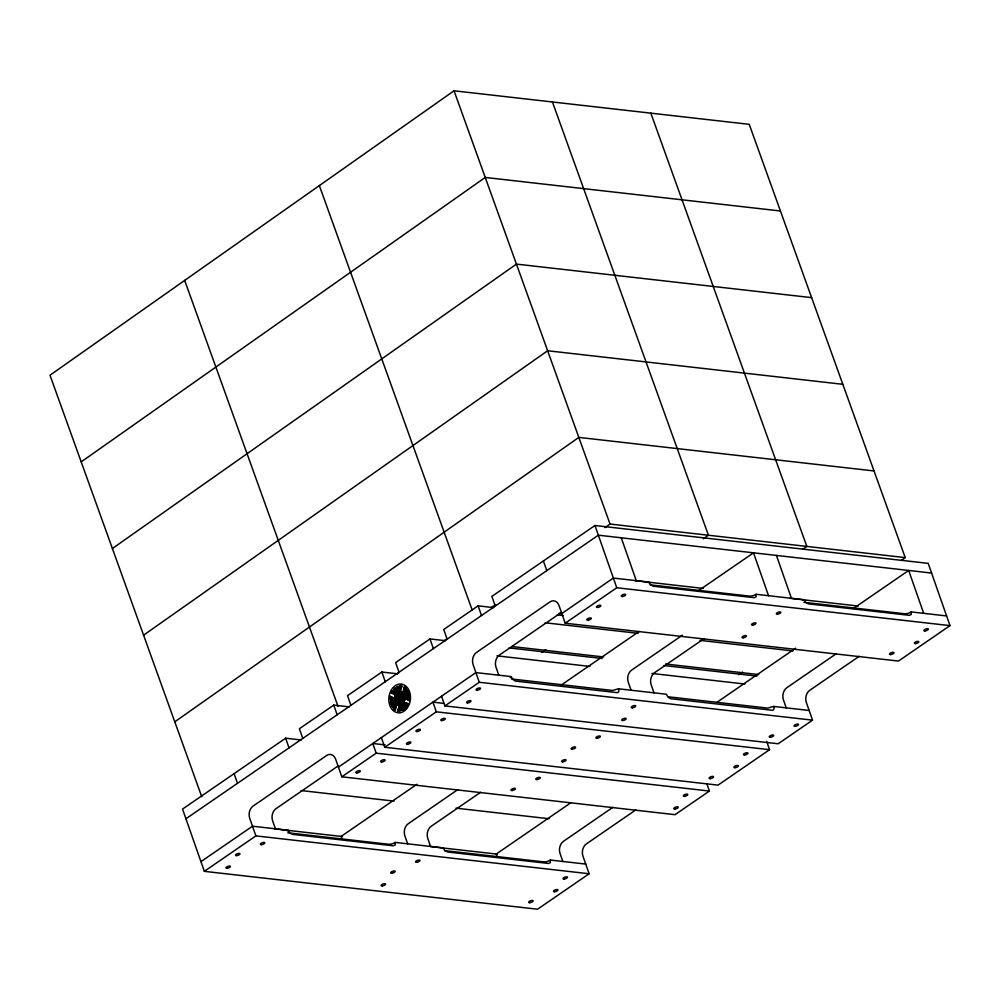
<?xml version="1.0" encoding="UTF-8"?>
<svg xmlns="http://www.w3.org/2000/svg" width="1000" height="1000" viewBox="0 0 1000 1000"><rect width="100%" height="100%" fill="white"/><g stroke="black" fill="none" stroke-linecap="round" stroke-linejoin="round"><path stroke-width="1.5" d="M393.2 705.9A1.575 1.175 -83.5 0 1 392.525 705.1L392.188 705.062A1.575 1.175 -83.5 0 0 392.863 705.863L393.4 704.812L392.35 704.575M398.775 694.55L399.275 695.987L399.25 694.225L400.525 693.35L401.225 694.137L399.175 694.038L399.2 692.725A16.562 12.35 -83.5 0 1 400.438 687.613L401.138 686.55L400.775 687.65A16.562 12.35 -83.5 0 0 399.538 692.763L399.513 694.075M399.675 702.887L400.2 702.062A1.775 1.325 -83.5 0 0 399.925 701.325L399.175 701.45L400.438 704.163A16.562 12.35 -83.5 0 1 399.188 709.275L399.225 710.3A3.725 2.775 -83.5 0 0 400.538 709.375L400.637 705.575A2.487 1.863 -83.5 0 1 402.663 703.162M406.425 690.975A1.575 1.175 -83.5 0 1 407.1 691.787L407.438 691.825A1.575 1.175 -83.5 0 0 406.763 691.012L406.225 692.075L407.287 692.3M393.963 701.912C392.887 699.362 393.888 703.575 393.462 700.938M405.662 694.963C406.737 697.525 405.737 693.312 406.163 695.95M400.538 709.375L400.2 709.338A3.725 2.775 -83.5 0 1 398.888 710.263L398.85 709.237A16.562 12.35 -83.5 0 0 400.1 704.125L400.112 702.812L399.45 704.087A15.575 11.612 -83.5 0 1 397.55 710.55L399.05 711.225A4.575 3.413 -83.5 0 0 400.438 710.525L401.388 710.225A2.487 1.85 -83.5 0 0 402.825 710.062L404.275 708.962A2.525 1.875 -83.5 0 0 405.513 707.862M399.175 694.038L399.85 692.75A15.575 11.612 -83.5 0 1 401.737 686.3L401.15 685.6M400.45 702.85L399.787 704.125A15.575 11.612 -83.5 0 1 397.887 710.588L397.9 711.2M395.725 698.575A15.575 11.612 -83.5 0 1 391.375 696.787L390.3 696.312L390.087 697.275A4.588 3.413 -83.5 0 0 390.913 700.525L390.688 701.087A2.487 1.85 -83.5 0 0 390.725 702.987L391.45 704.85A2.525 1.875 -83.5 0 0 392.2 706.425A2.5 1.863 -83.5 0 0 393.113 706.812L393.6 707.7A4.625 3.45 -83.5 0 0 394.35 709.287L395.525 710.05M390.925 702.412A2.487 1.85 -83.5 0 0 391.062 703.025L391.788 704.887A2.525 1.875 -83.5 0 0 392.537 706.462A2.5 1.863 -83.5 0 0 393.45 706.85M403.9 698.312A15.575 11.612 -83.5 0 1 408.25 700.088L408.988 700.537L409.2 699.575A4.588 3.413 -83.5 0 0 408.375 696.312L408.6 695.763A2.487 1.85 -83.5 0 0 408.575 693.863L407.837 692A2.525 1.875 -83.5 0 0 407.088 690.425A2.5 1.863 -83.5 0 0 406.175 690.025L406.025 689.188A4.625 3.45 -83.5 0 0 405.288 687.6L404.263 686.725L403.975 687.85A15.65 11.675 -83.5 0 1 402.325 693.75L400.85 695.888L403.462 693.625A16.5 12.3 -83.5 0 0 404.625 689.912L405.15 688.275A3.837 2.862 -83.5 0 1 405.812 689.85L403.7 694.562A2.487 1.863 -83.5 0 0 405.387 697.113M409.538 698.85A4.588 3.413 -83.5 0 0 408.713 696.35L408.938 695.8A2.487 1.85 -83.5 0 0 408.913 693.9L408.175 692.038A2.525 1.875 -83.5 0 0 407.425 690.462A2.5 1.863 -83.5 0 0 406.512 690.062L406.175 690.025M392.113 704.463L393.375 705.95M400.513 696.725L400.125 697.763L400.175 696.688L401.938 695.738L400.175 696.688M398.113 705.212L396.587 704.438C396.8 703.925 400.375 703.75 397.413 703.088A15.65 11.675 -83.5 0 0 395.65 709.038M393.713 704.8C394.663 707.55 394.475 702.4 394.025 705.85M405.913 692.087C404.975 689.338 405.15 694.488 405.6 691.038M400.763 698.637L401.613 699.6M402.625 698.525L401.4 698.6L400.6 696.388M401.737 698.637L400.938 696.425L399.487 696.825L399.363 696.162L400.438 696.45C398.05 697.113 401.362 701.062 401.613 700.138M397.837 711.213L398.75 711.263A4.575 3.413 -83.5 0 0 400.1 710.487L401.05 710.188A2.487 1.85 -83.5 0 0 402.488 710.025L403.9 708.988A2.525 1.875 -83.5 0 0 405.175 707.825L405.863 706.6A4.55 3.388 -83.5 0 0 406.512 706.363A4.65 3.462 -83.5 0 0 408.137 704.65L408.413 703.637L407.312 703.487A15.65 11.675 -83.5 0 1 402.975 701.675L401.05 699.15L399.312 701.112L400.588 700.475C403.312 700.775 400.688 702.825 401.587 700.725M401.15 700.088L401.7 701.45L400.312 701.05L400.925 700.512L400.387 701.275L401.488 701.312L401.475 700.362M395.7 687.962A2.525 1.875 -83.5 0 0 394.462 689.062L393.675 690.288A4.55 3.388 -83.5 0 0 393.113 690.525A4.65 3.462 -83.5 0 0 391.488 692.237L391.225 693.25L392.312 693.4A15.65 11.675 -83.5 0 1 396.65 695.2L399.338 694.425L396.8 695.662C395.188 693.238 394.75 700.35 395.462 697.45M404.275 698.587L403.975 702.1L405.25 698.763L404.275 698.587L405.25 698.763M404.613 698.625L403.4 701.737M409.538 699.613L409.4 700.5M395.363 698.3L394.375 698.125L395.325 694.75L396.238 695.163L395.637 696.663M404.913 698.725L403.975 702.1M394.8 704.675L393.825 705.738M405.163 692.25L405.938 691.075M394.675 690.088L395.637 690.113L395.938 688.812L395.15 688.925A1.575 1.175 -83.5 0 0 394.5 689.875L394.837 689.912A1.575 1.175 -83.5 0 1 395.487 688.962L395.938 688.812M405.175 706.762L403.988 706.775L403.688 708.062L404.475 707.962A1.575 1.175 -83.5 0 0 405.138 707.013L404.8 706.963A1.575 1.175 -83.5 0 1 404.137 707.925L403.688 708.062M404.95 706.787L404.025 708.1M396.725 690.275C395.363 687.062 398.188 691.612 397.238 689.262M400.075 692.237C401 690.1 399.475 693.162 401.05 692.362M399.062 705.475C399.363 703.312 399.988 706.275 398.438 705.387M402.45 706.462L403.237 706.65L403 708.012C400.788 707.5 403.975 705.562 402.05 707.588M402.9 706.612L403.675 706.737L403 708.012M396.375 692.55L396.712 692.588A1.6 1.188 -83.5 0 0 397.975 692.688L398.675 691.25L397.638 692.65A1.6 1.188 -83.5 0 1 396.425 692.613L397.675 691.55M401.812 705.413L400.962 705.625L401.65 704.188A1.6 1.188 -83.5 0 1 402.863 704.237L401.95 705.325M401.3 705.662L401.987 704.225A1.6 1.188 -83.5 0 1 403.2 704.275L403.25 704.325M398.038 702.788C396.562 702.237 398.612 703.25 398.375 703.512M406.55 697.425L405.05 697.075A2.487 1.863 -83.5 0 1 403.363 694.525L405.475 689.812A3.837 2.862 -83.5 0 0 404.812 688.238L404.288 689.875A16.5 12.3 -83.5 0 1 403.125 693.587L400.85 695.888M393.762 690.275L394.125 689.025A2.525 1.875 -83.5 0 1 395.363 687.925L396.062 687.938M405.75 707.262L405.95 706.587M392.587 702.25C395.925 705.037 390.3 700.863 393.5 703.95M407.05 694.638C403.575 692.075 409.538 695.688 406.125 692.938M392.925 703.787L392.912 702.288M406.7 693.088L406.712 694.6M393.812 703.925C395.513 701.838 393.438 705.013 394.787 703.775M394.15 703.962L394.35 703.012M405.288 693.875L405.412 693.037M397.7 702.75L397.863 704.038M394.125 700.65L395.5 701.525A1.6 1.188 -83.5 0 1 395.387 703.15L394.125 700.65L395.163 701.488A1.6 1.188 -83.5 0 1 395.05 703.112L394.475 702.288M404.288 693.662L405.5 696.225L404.237 693.737A1.6 1.188 -83.5 0 0 404.125 695.362L405.45 696.237M391.625 703.075L392.038 701.825L391.312 701.338A1.638 1.212 -83.5 0 0 391.312 702.575C392.013 704.212 392.962 700.95 391.388 701.162M407.663 693.763L407.25 695.025L408.325 695.55A1.638 1.212 -83.5 0 0 408.312 694.312L407.975 694.275A1.638 1.212 -83.5 0 1 407.987 695.512L407.9 695.688M408 693.8L408.237 695.725M395.6 688.775L395.637 690.113M403.062 699.513C403.413 702.638 400.475 698.263 403.85 699.488C402.788 697.775 402.75 702.975 402.575 699.35C407.375 702.025 397.2 693.462 401.85 698.562L403.95 697.125L402.438 696.25M396.625 688.863L395.95 690.138M397.45 690.625C399.288 688.3 397.125 692.537 398.1 689.775M401.525 707.113C403.4 705.8 399.75 707.463 402.175 706.25M398.638 689.65L398.612 688.15M400.662 707.188C401.025 710.738 400.775 705.8 401.512 707.913M401 707.225L401.025 708.737M396.587 704.438L397.238 703.688M402.388 693.2C403.512 691.325 402.55 694.388 401.287 692.5M390.812 696.338L390.425 697.312A4.588 3.413 -83.5 0 0 391.25 700.562L391.025 701.125A2.487 1.85 -83.5 0 0 390.913 701.762M397.55 691.513L396.763 692.65M402.075 705.375L402.912 704.287M396.775 702.675L396.5 703.3A16.5 12.3 -83.5 0 0 395.337 707.013C393.587 711.175 395.087 703.863 396.262 702.362A2.487 1.863 -83.5 0 0 395.838 700.588M395.65 694.788L394.375 698.125M391.725 701.2L391.65 701.375A1.638 1.212 -83.5 0 0 391.65 702.613L391.962 703.112M403.263 696.375C402.188 692.925 403.237 698.8 401 698.875L400.462 698.112M402.775 700.275L402.375 699.638L403.162 699.75L402.463 699.95M397.938 688.538C398 686.5 398.738 689.188 397.113 688.2M402.612 708.812L401.7 708.337L401.275 709.35A1.638 1.212 -83.5 0 0 402.212 709.25L402.55 709.287A1.638 1.212 -83.5 0 1 401.613 709.388L401.15 709.25M402.038 708.388L401.488 709.287M395.725 687.9L397.15 686.862A2.487 1.85 -83.5 0 1 398.575 686.7L399.538 686.388A4.575 3.413 -83.5 0 1 400.913 685.7L401.488 685.638M398.125 688.962L398.95 688.188M401.175 707.875L400.688 708.688M393.525 692.8A16.5 12.3 -83.5 0 1 396.238 694.1L397.788 695.25L396.575 694.137A16.5 12.3 -83.5 0 0 393.862 692.837L392.663 692.25A3.837 2.862 -83.5 0 1 393.888 691.263L395.312 692.788M402.55 701.175L401.838 701.625L403.05 702.738A16.5 12.3 -83.5 0 0 405.763 704.038L407.3 704.663A3.837 2.862 -83.5 0 1 406.075 705.662L404.725 704.35M397.725 688.4L397.088 687.588A1.638 1.212 -83.5 0 1 398.013 687.5L398.137 687.588M401.037 700.512L401.812 700.4M396.962 693.725A2.487 1.863 -83.5 0 0 399 691.312L399.087 687.513A3.725 2.775 -83.5 0 1 400.4 686.575L401.138 686.55M396.488 693.625L397.3 693.763A2.487 1.863 -83.5 0 0 399.338 691.35L399.087 687.513M404.625 693.7L404.575 693.775A1.6 1.188 -83.5 0 0 404.462 695.4L404.862 696M402.8 703.225L404 704.062L402.325 703.125A2.487 1.863 -83.5 0 0 400.3 705.537L400.2 709.338M392.425 701.087C394.75 700.387 389.938 700.837 393.3 700.4M407.788 696.388C404.975 695.462 408.288 696.825 407.113 696.663M407.212 695.788L406.325 696.488M395.9 691.012C398.425 691.925 394.425 691.65 396.562 691.125M402.688 705.638C404.888 704.312 401.875 706.4 403.725 705.863M403.025 705.675L403.638 705.037M408.512 699.188L407.663 697.188M510.262 677.675L511.3 676.612A4.725 2.637 55.5 0 0 515.875 681.125L616.888 692.613A4.725 2.637 55.5 0 0 618.562 688.812L666.462 694.25A4.725 2.637 55.5 0 0 671.05 698.763L772.062 710.238A4.725 2.637 55.5 0 0 773.725 706.438L809.137 710.462M401.188 695.925L402.663 693.787A15.65 11.675 -83.5 0 0 404.312 687.887L404.688 686.787L406.512 690.062M396.3 687.95L396.812 686.825A2.487 1.85 -83.5 0 1 398.25 686.663L399.2 686.35A4.575 3.413 -83.5 0 1 400.575 685.662L401.213 685.65M397 698.35L397.825 698.25L395.325 699.412A16.562 12.35 -83.5 0 1 391.55 698.1C389.725 696.675 391.312 701.413 392.925 699.388M391.388 699.887L392.438 699.463M398.363 702.412L398.975 703.238L398.913 702.4M399.513 701.488L400.262 701.363A1.775 1.325 -83.5 0 1 400.538 702.1C398.263 702.225 401.587 702.387 399.175 701.45M402.15 698.675L403.85 697.5A16.562 12.35 -83.5 0 1 407.738 698.75C409.988 700.5 408.475 695.4 406.7 697.5M391.838 700.5L392.537 700.312M393.8 700.975L392.975 701.525M405.825 695.913L406.65 695.362M393.113 706.812L393.263 707.663A4.625 3.45 -83.5 0 0 394.012 709.25L395.112 710.088L395.325 709A15.65 11.675 -83.5 0 1 396.962 703.088L398.438 700.962L396.163 703.263A16.5 12.3 -83.5 0 0 395 706.975L394.475 708.612A3.837 2.862 -83.5 0 1 393.812 707.038L395.925 702.312A2.487 1.863 -83.5 0 0 394.25 699.775M390.75 697.688L391.887 698.125A16.562 12.35 -83.5 0 0 395.662 699.45M398.512 690.387L397.7 690.612M401.112 706.5L401.925 706.275M398.525 703.675L399.05 702.862A1.775 1.325 -83.5 0 0 398.775 702.113L398.025 702.237L398.525 703.675L399.4 703.037A1.775 1.325 -83.5 0 0 399.113 702.15L398.963 702.013M901.413 560.275L905.225 557.6L749.237 124.338L454.038 90.787L50 375.225L201.75 796.725M81.2 461.875L485.238 177.45L780.438 210.987M112.387 548.525L516.438 264.1L811.625 297.638M143.588 635.175L547.625 350.75L842.825 384.3M174.788 721.825L578.825 437.4L874.025 470.95M396.562 674.312L399.113 672.525M443.575 641.213L447.388 638.538M491.863 607.225L495.675 604.55M604.938 527.625L610.025 524.05L905.225 557.6M541.975 652.4L545.788 649.712M703.337 538.812L708.425 535.225L552.438 101.975M803.025 549.087L806.825 546.413L650.837 113.162M738.775 674.762L742.588 672.087M301.15 739.963L285.65 738.2L182.537 809.087L204.338 871.338L537.575 909.212L589.138 873.763L582.95 856.125A9.038 6.737 -83.5 0 1 586.35 843.925L635.812 809.912M349.263 706.875L333.762 705.113L299.387 728.737L302.787 738.425M397.375 673.787L381.875 672.025L347.512 695.662L350.9 705.337M445.487 640.7L429.988 638.938L395.625 662.575L399.012 672.25M493.612 607.612L478.113 605.85L443.738 629.487L447.125 639.175M859.212 656.3L809.737 690.312A9.038 6.737 -83.5 0 0 806.35 702.513L812.525 720.15L479.288 682.275L473.113 664.638A9.038 6.737 -83.5 0 1 476.5 652.438L550.062 601.85A9.038 6.737 -83.5 0 1 559.025 605.562L565.2 623.2L898.45 661.062L950 625.625L928.2 563.375L594.963 525.5L491.863 596.4L495.25 606.087M185.925 818.775L598.35 535.188L931.6 573.062M396.8 695.662L397.45 695.212M395.988 698.25C399.663 696.888 393.75 699.025 396.125 696.637M396.55 697.438L396.65 696.275M397.225 697.663L396.675 696L397.675 696.012M400.525 693.35L400.887 694.087C401.175 689.912 402.962 697.5 400.3 693.5M400.863 693.388L399.25 694.225M401.8 694.525L401.275 693.1L401.2 694.663M397.812 695.65C399.637 694.8 396.75 695.925 398.288 696.925M399.812 694.1L400.325 695.537L399.038 696.413L399.125 695.013M400.35 693.838L400.138 695.387M398.55 695.138L399.888 695.113L399.175 694.9M400.688 693.875L400.15 694.625L400.988 694.675M397.125 697.463L396.925 695.825M397.562 695.65L398.188 696.737M398.3 695.138L398.7 696.375L398.888 695.175M397.925 697.15L399.175 697.312L397.675 697.062M397.075 697.2L398.875 696.762M395.775 699.388L397.488 698.213M398.237 697.688L399.175 697.312M395.8 699.688L397.15 701.787L396.112 699.475M396.662 700.65C395.65 696.737 398.825 702.212 396.7 699.075M396.975 698.888L397.612 698.713L397.287 700.212M398.725 700.713C396.438 700.725 398.413 695.413 399.538 700.15M399.3 700.037L398.85 697.588L399.775 699.312M396.388 699.287L397.038 699.112M398.363 698.2L397.675 698.4M399.188 697.625L398.525 697.812M399.513 697.138L400.462 697.8M401.225 696.55L402.1 696.213L401.35 696.9M398.212 699.737L398.05 698.863L398.775 699.613M401.5 697.362L402.55 697.45L401.662 697.8M398.387 700.675L398.675 700.013M396.812 701.75C398.488 701.388 396.012 698.388 397.137 701.538M396.825 700L397.5 701.275L398.775 701M400.613 699.137L398.312 700.275M402.9 697.575L402.137 695.6M402.713 696.637L403.95 697.125M399.2 700.425L400.262 700.725M399.312 701.112L400.138 700.05M401.488 699.862L402.325 701.338L402.05 699.737M402.738 699C404.888 702.75 402.15 696.225 404.288 699.975M400.725 701.312L401.438 701.938L400.75 701.025M399.975 700.9L400.475 702.337L400.988 701.575M401.987 701.3L403.312 701.712A15.65 11.675 -83.5 0 0 404.125 702.262M400.475 702.337L401.438 701.938M401.838 701.625L402.825 701.213M338.162 765.913L276.012 808.65A9.038 6.737 -83.5 0 0 272.625 820.85L275.413 828.812M561.562 612.312L499.412 655.05A9.038 6.737 -83.5 0 0 496.012 667.25L498.8 675.2M200.95 861.65L252.5 826.2L287.9 830.225L289.75 833L292.35 834.35L393.363 845.825L395.188 844.975L395.163 842.412A4.725 1.713 -19.3 0 1 388.812 844.275L287.8 832.8M338.425 767.125L475.887 672.6L511.3 676.612M561.812 613.513L613.362 578.062L648.775 582.087L650.625 584.862L653.213 586.213L754.225 597.688L756.05 596.838L756.038 594.275A4.725 1.713 -19.3 0 1 749.688 596.138L650.2 584.837M204.338 871.338L255.888 835.888L589.138 873.763M255.888 835.888L249.713 818.25A9.038 6.737 -83.5 0 1 253.1 806.05L326.675 755.462A9.038 6.737 -83.5 0 1 335.637 759.175L341.812 776.8L376.175 753.175L709.425 791.05L707 784.125M381.375 737.588L384.775 747.262L436.325 711.812L769.562 749.688L766.663 741.388M441.525 696.225L444.913 705.913L479.288 682.275M565.2 623.2L616.763 587.75L950 625.625M416.9 784.287L341.1 836.413L342.1 839.262M560.8 685.337L639.175 631.45M698.275 590.812L753.512 552.825L768.538 595.7M457.738 789.675L408.275 823.688A9.038 6.737 -83.5 0 0 404.875 835.888L407.663 843.838M682.4 635.188L631.663 670.075A9.038 6.737 -83.5 0 0 628.275 682.275L631.062 690.225M480.65 792.275L431.175 826.287A9.038 6.737 -83.5 0 0 427.788 838.487L430.575 846.438M704.05 638.663L654.575 672.675A9.038 6.737 -83.5 0 0 651.188 684.875L653.975 692.837M570.788 802.8L496.262 854.038L497.262 856.9M717.25 702.087L795.625 648.2M853.438 608.45L908.688 570.45L923.7 613.337M612.9 807.3L563.438 841.325A9.038 6.737 -83.5 0 0 560.05 853.525L562.825 861.475M836.3 653.7L786.825 687.712A9.038 6.737 -83.5 0 0 783.438 699.912L786.225 707.862M709.425 791.05L675.05 814.675L341.812 776.8M769.562 749.688L718.012 785.138L384.775 747.262M812.525 720.15L778.162 743.787L444.913 705.913M401.8 695.562L402.688 695.125L403.612 697.087M402.612 695.825L402.275 695.788M618.562 688.812L612.513 690.462L511.5 678.988M773.725 706.438L767.675 708.1L668.2 696.787M393.525 699.725L394.575 699.812A2.487 1.863 -83.5 0 1 395.487 700.175M398.675 691.25L397.225 691.475M400.962 705.625L402.413 705.413M402.925 696.7L403.237 697.337M396 691.85L396.938 691.25M396.337 691.888L396.238 691.05M394.162 691.162L393.55 691.213A3.837 2.862 -83.5 0 0 392.325 692.212L392.537 692.463M405.462 705.725L405.737 705.625A3.837 2.862 -83.5 0 0 406.962 704.625L407.425 704.463M404.825 692.212L405.462 692.163M397.825 698.25L396.2 698.5M405.075 693L405.812 692.962M407.525 697.463L405.625 696.95M394.012 690.325L394.1 690.312A4.55 3.388 -83.5 0 0 393.45 690.562A4.65 3.462 -83.5 0 0 391.825 692.275L391.637 693.337M405.525 706.562L405.613 706.55A4.55 3.388 -83.5 0 0 406.175 706.312A4.65 3.462 -83.5 0 0 407.8 704.6L407.987 703.55M394.462 700.688L394.25 702.125M395.438 692.85L396.388 693.388M395.962 692.862L393.825 691.125M394.487 690.975C397.625 692.638 392.738 690.225 395.662 691.963M404.05 705.9C406.938 705.65 402.212 704.475 404.712 705.938M401.087 700.65L401.863 700.7M403.512 697.463L404.312 697.475A16.562 12.35 -83.5 0 1 408.075 698.787M396.538 698.538L395.387 698.538A15.575 11.612 -83.5 0 1 391.037 696.75M403.1 698.35L404.237 698.35A15.575 11.612 -83.5 0 1 408.587 700.125L409.15 700.588M394.913 690.938L395.588 690.975M756.038 594.275L803.938 599.725L805.788 602.487L808.388 603.85L909.4 615.325L911.225 614.475L911.2 611.912A4.725 1.713 -19.3 0 1 904.85 613.775L803.838 602.3M911.2 611.912L946.612 615.938M635.15 580.675L703.35 588.425M790.15 598.288L858.337 606.038M558.8 613.312L561.9 613.663M557.163 614.837L563.362 615.538M545.05 622.762L638.05 633.325M700.05 640.375L793.037 650.938M512.225 646.562L603.675 656.963M665.675 664.013L758.675 674.575M509.038 647.925L602.038 658.487M664.038 665.537L757.038 676.112M496.938 655.85L589.925 666.413M651.925 673.462L744.925 684.025M396.675 688.037L397.425 687.638A1.638 1.212 -83.5 0 1 398.35 687.537L398.475 687.625M406.25 690.938L406.225 692.075M404.837 693.112L405.625 693.913M399.825 693.587L400.188 692.788A15.575 11.612 -83.5 0 1 402.075 686.338L401.45 685.625M400.975 694.812L400.637 693.538M401.1 695L400.25 694.912L400.312 695.775M396.675 696L398.038 697.1L397.025 696.85M399.487 696.825L400.175 696.95M397.95 696.888L398.837 697.275M396.975 697.837L396.587 696.75M395.788 697.025L396.312 698.012M443.787 703.363L432.938 702.138L436.325 711.812M400.288 699.362L399.85 697.175M400.788 699.6L399.95 698.925M402.575 700.25L403.8 700.325M399.925 700.688L400.812 702.375M397.5 701.275L397.163 700.037M398.025 702.237L398.862 703.713M405.138 705.9L403.975 704.912M385.188 744.9L372.788 743.487L376.175 753.175M301.038 790.55L394.025 801.112M456.025 808.162L549.025 818.737M395.163 842.412L443.075 847.862L444.925 850.625L447.512 851.988L548.525 863.462L550.35 862.613L550.337 860.05A4.725 1.713 -19.3 0 1 543.987 861.912M550.337 860.05L585.737 864.075M274.275 828.812L342.475 836.562M430.825 846.6L497.475 854.175M444.5 850.612L543.987 861.912M398.587 704.525L399.212 704.613M400.225 691.388L401.2 691.5M395.225 691.912L395.25 690.938M404.312 704.95L404.387 705.938M392.587 699.35L393.413 699.488M403.85 704L404.65 704.137M396.287 688.825L397.575 689.3M402.688 707.925L403.338 708.05M396.388 690.238L397.175 690.413M400.863 691.462L402.488 692.038M400.712 692.325L402.725 693.238M398 704.35L398.925 704.562M397.775 705.175L398.775 705.425M406.65 692.163L407.512 692.412M402.95 708.85L401.7 708.337M401.525 691.675L403.038 692.45M398.338 704.388L396.9 703.65M404.312 704.1L405.8 705.763M396.825 693.662L395.625 692.825M393.075 699.45L394 699.925M402.175 701.663L403.387 702.788A16.5 12.3 -83.5 0 0 406.1 704.075M402.962 698.85L404.075 700.125M398.462 689L398.975 689.688M394.012 702.975L394.45 703.737M398.025 698.162L399.637 700.075L398.85 697.588M398.05 698.863L398.45 699.575M391.725 699.938L391.087 697.725M395.788 696.6L396.213 697.4M400.8 686.513L400.838 686.6A3.725 2.775 -83.5 0 0 399.425 687.55M454.038 90.787L610.025 524.05M319.363 185.6L472.175 610.05M184.675 280.413L338.013 706.325M776.425 555.425L791.438 598.3M621.263 537.788L636.275 580.675M594.963 525.5L616.763 587.75M543.413 560.95L546.8 570.638M478.113 605.85L481.5 615.538M429.988 638.938L433.387 648.625M399.637 693.962L400.087 695.688M399 694.388L399.613 696.025M400.125 697.763L399.7 696.2M398.15 695.688L398.525 696.775M399.85 701.65L400.125 702.438M396.325 696.237L396.825 697.675M396.25 696.7L396.637 697.8M381.875 672.025L385.262 681.712M333.762 705.113L337.15 714.788M285.65 738.2L289.037 747.875M234.088 773.637L237.488 783.325M397.3 698.925L397.625 700.25M401.463 692.962L401.662 693.825M397.275 698.675L397.825 701.062M401.35 692.775L401.688 694.325M403.3 704.987L403.387 705.825M396.725 699.325L397 700.688M398.387 698.9L398.55 699.775M399.975 695.738L400.1 696.413M399.538 700.462L399.65 701.15M407.65 703.525A15.65 11.675 -83.5 0 1 404.963 702.725M391.975 693.363A15.65 11.675 -83.5 0 1 396.312 695.163M442.337 848.45A4.725 1.713 -19.3 0 1 443.075 847.862M287.175 830.812A4.725 1.713 -19.3 0 1 287.9 830.225M803.213 600.312A4.725 1.713 -19.3 0 1 803.938 599.725M648.05 582.675A4.725 1.713 -19.3 0 1 648.775 582.087M402.612 699.788L402.95 700.537L402.612 699.788M406.512 708.95A14.463 10.775 -83.5 0 0 403.488 684.625A14.463 10.775 -83.5 0 0 388.95 701.688A14.463 10.775 -83.5 0 0 406.512 708.95M356.887 772.887A2.362 0.85 -19.3 0 0 360.288 771.112A2.362 0.85 -19.3 0 0 356.95 771.312A2.362 0.85 -19.3 0 0 356.887 772.887M381.712 761.938A2.362 0.85 -19.3 0 0 385.1 760.163A2.362 0.85 -19.3 0 0 381.763 760.362A2.362 0.85 -19.3 0 0 381.712 761.938M674.85 809.013A2.362 0.85 -19.3 0 0 678.25 807.25A2.362 0.85 -19.3 0 0 674.912 807.45A2.362 0.85 -19.3 0 0 674.85 809.013M684.4 796.338A2.362 0.85 -19.3 0 0 687.8 794.562A2.362 0.85 -19.3 0 0 684.463 794.762A2.362 0.85 -19.3 0 0 684.4 796.338M512.05 790.512A2.362 0.85 -19.3 0 0 515.45 788.737A2.362 0.85 -19.3 0 0 512.112 788.938A2.362 0.85 -19.3 0 0 512.05 790.512M536.875 779.562A2.362 0.85 -19.3 0 0 540.275 777.8A2.362 0.85 -19.3 0 0 536.938 777.987A2.362 0.85 -19.3 0 0 536.875 779.562M441.85 720.575A2.362 0.85 -19.3 0 0 445.25 718.8A2.362 0.85 -19.3 0 0 441.912 719A2.362 0.85 -19.3 0 0 441.85 720.575M417.025 731.525A2.362 0.85 -19.3 0 0 420.425 729.75A2.362 0.85 -19.3 0 0 417.088 729.95A2.362 0.85 -19.3 0 0 417.025 731.525M407.488 744.212A2.362 0.85 -19.3 0 0 410.875 742.438A2.362 0.85 -19.3 0 0 407.537 742.638A2.362 0.85 -19.3 0 0 407.488 744.212M710.175 778.612A2.362 0.85 -19.3 0 0 713.575 776.838A2.362 0.85 -19.3 0 0 710.238 777.038A2.362 0.85 -19.3 0 0 710.175 778.612M744.55 754.975A2.362 0.85 -19.3 0 0 747.938 753.2A2.362 0.85 -19.3 0 0 744.613 753.4A2.362 0.85 -19.3 0 0 744.55 754.975M735 767.663A2.362 0.85 -19.3 0 0 738.4 765.888A2.362 0.85 -19.3 0 0 735.062 766.087A2.362 0.85 -19.3 0 0 735 767.663M562.65 761.838A2.362 0.85 -19.3 0 0 566.05 760.075A2.362 0.85 -19.3 0 0 562.712 760.275A2.362 0.85 -19.3 0 0 562.65 761.838M572.2 749.163A2.362 0.85 -19.3 0 0 575.588 747.387A2.362 0.85 -19.3 0 0 572.263 747.588A2.362 0.85 -19.3 0 0 572.2 749.163M597.013 738.213A2.362 0.85 -19.3 0 0 600.413 736.438A2.362 0.85 -19.3 0 0 597.075 736.637A2.362 0.85 -19.3 0 0 597.013 738.213M227.05 868.275A2.362 0.85 -19.3 0 0 230.45 866.5A2.362 0.85 -19.3 0 0 227.113 866.7A2.362 0.85 -19.3 0 0 227.05 868.275M236.6 855.6A2.362 0.85 -19.3 0 0 239.988 853.825A2.362 0.85 -19.3 0 0 236.663 854.025A2.362 0.85 -19.3 0 0 236.6 855.6M261.413 844.65A2.362 0.85 -19.3 0 0 264.812 842.875A2.362 0.85 -19.3 0 0 261.475 843.075A2.362 0.85 -19.3 0 0 261.413 844.65M529.75 902.675A2.362 0.85 -19.3 0 0 533.138 900.9A2.362 0.85 -19.3 0 0 529.8 901.1A2.362 0.85 -19.3 0 0 529.75 902.675M564.113 879.05A2.362 0.85 -19.3 0 0 567.513 877.275A2.362 0.85 -19.3 0 0 564.175 877.475A2.362 0.85 -19.3 0 0 564.113 879.05M554.562 891.725A2.362 0.85 -19.3 0 0 557.962 889.963A2.362 0.85 -19.3 0 0 554.625 890.163A2.362 0.85 -19.3 0 0 554.562 891.725M382.212 885.913A2.362 0.85 -19.3 0 0 385.613 884.137A2.362 0.85 -19.3 0 0 382.275 884.338A2.362 0.85 -19.3 0 0 382.212 885.913M391.763 873.225A2.362 0.85 -19.3 0 0 395.163 871.45A2.362 0.85 -19.3 0 0 391.825 871.65A2.362 0.85 -19.3 0 0 391.763 873.225M416.587 862.275A2.362 0.85 -19.3 0 0 419.975 860.512A2.362 0.85 -19.3 0 0 416.65 860.7A2.362 0.85 -19.3 0 0 416.587 862.275M587.913 620.138A2.362 0.85 -19.3 0 0 591.312 618.362A2.362 0.85 -19.3 0 0 587.975 618.562A2.362 0.85 -19.3 0 0 587.913 620.138M597.463 607.45A2.362 0.85 -19.3 0 0 600.862 605.688A2.362 0.85 -19.3 0 0 597.525 605.887A2.362 0.85 -19.3 0 0 597.463 607.45M622.288 596.512A2.362 0.85 -19.3 0 0 625.688 594.738A2.362 0.85 -19.3 0 0 622.35 594.938A2.362 0.85 -19.3 0 0 622.288 596.512M890.612 654.538A2.362 0.85 -19.3 0 0 894.013 652.763A2.362 0.85 -19.3 0 0 890.675 652.962A2.362 0.85 -19.3 0 0 890.612 654.538M924.987 630.913A2.362 0.85 -19.3 0 0 928.375 629.138A2.362 0.85 -19.3 0 0 925.037 629.338A2.362 0.85 -19.3 0 0 924.987 630.913M915.438 643.587A2.362 0.85 -19.3 0 0 918.825 641.825A2.362 0.85 -19.3 0 0 915.5 642.013A2.362 0.85 -19.3 0 0 915.438 643.587M743.088 637.775A2.362 0.85 -19.3 0 0 746.475 636A2.362 0.85 -19.3 0 0 743.15 636.2A2.362 0.85 -19.3 0 0 743.088 637.775M752.638 625.087A2.362 0.85 -19.3 0 0 756.025 623.312A2.362 0.85 -19.3 0 0 752.688 623.513A2.362 0.85 -19.3 0 0 752.638 625.087M777.45 614.138A2.362 0.85 -19.3 0 0 780.85 612.362A2.362 0.85 -19.3 0 0 777.513 612.562A2.362 0.85 -19.3 0 0 777.45 614.138M477.175 690.175A2.362 0.85 -19.3 0 0 480.575 688.4A2.362 0.85 -19.3 0 0 477.238 688.6A2.362 0.85 -19.3 0 0 477.175 690.175M467.625 702.85A2.362 0.85 -19.3 0 0 471.025 701.075A2.362 0.85 -19.3 0 0 467.688 701.275A2.362 0.85 -19.3 0 0 467.625 702.85M795.15 726.3A2.362 0.85 -19.3 0 0 798.538 724.538A2.362 0.85 -19.3 0 0 795.2 724.725A2.362 0.85 -19.3 0 0 795.15 726.3M770.325 737.25A2.362 0.85 -19.3 0 0 773.725 735.475A2.362 0.85 -19.3 0 0 770.387 735.675A2.362 0.85 -19.3 0 0 770.325 737.25M632.337 707.8A2.362 0.85 -19.3 0 0 635.737 706.025A2.362 0.85 -19.3 0 0 632.4 706.225A2.362 0.85 -19.3 0 0 632.337 707.8M622.8 720.487A2.362 0.85 -19.3 0 0 626.188 718.713A2.362 0.85 -19.3 0 0 622.85 718.913A2.362 0.85 -19.3 0 0 622.8 720.487"/></g></svg>
